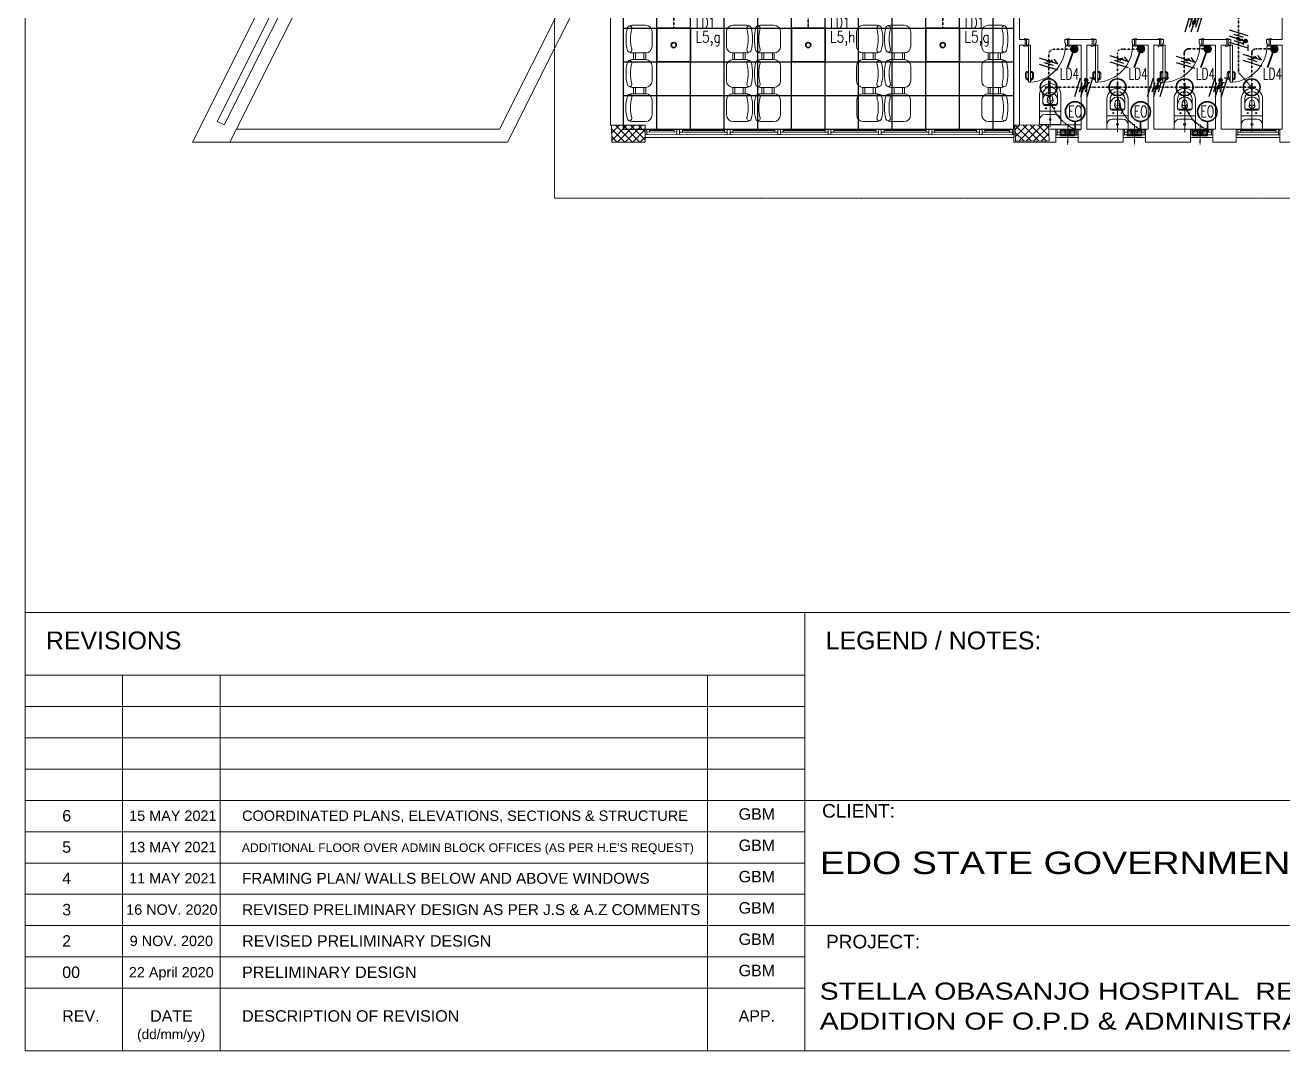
# Model space of a CAD drawing. Extents: x -12260 to 184725, y -29287 to 19916.
# Drawn here: x -12260 to 10187, y -29287 to -10971 of the extents above; entities that cross this region are included whole.
import ezdxf
from ezdxf.enums import TextEntityAlignment as Align

# ---------------------------------------------------------------- set-up
doc = ezdxf.new("R2010")
doc.units = 0
doc.header["$LTSCALE"] = 0.25
for name, pattern in [('01-First Floor-FUR$0$HIDDEN', [9.525, 6.35, -3.175]), ('DASHDOT', [25.4, 12.7, -6.35, 0, -6.35]), ('DASHED2', [9.525, 6.35, -3.175])]:
    doc.linetypes.add(name, pattern=pattern)
for name, color, linetype, lineweight in [('01-First Floor-FUR$0$Aluminum', 251, 'Continuous', 5), ('01-First Floor-FUR$0$C-HYDR-CTCH', 251, 'Continuous', 5), ('01-First Floor-FUR$0$Frame', 252, 'Continuous', 9), ('01-First Floor-FUR$0$Hatch', 252, 'Continuous', 5), ('01-First Floor-FUR$0$LOADING', 253, 'Continuous', 5), ('01-First Floor-FUR$0$Proj', 251, 'Continuous', 5), ('01-First Floor-FUR$0$SANIT', 250, 'Continuous', 5), ('01-First Floor-FUR$0$Walls', 251, 'Continuous', 5), ('01-First Floor-FUR$0$Wooden Joinery', 251, 'Continuous', 5), ('E-LITE-CIRC', 6, 'Continuous', 25), ('E-LITE-CIRC-NUMB', 6, 'Continuous', 25), ('E-LITE-CLNG', 150, 'Continuous', 35), ('E-LITE-CLNG @ 100', 150, 'Continuous', 35), ('E-LITE-CLNG-CNDT', 6, 'DASHDOT', 35), ('E-LITE-CTRL', 6, 'Continuous', 25), ('E-LITE-IDEN', 6, 'Continuous', 25), ('E-LITE-SWCH @ 100', 3, 'Continuous', 35), ('E-POWR-CIRC-NUMB', 6, 'Continuous', 25), ('E-POWR-WALL @ 100', 4, 'Continuous', 35), ('E-POWR-WIRE', 6, 'Continuous', 25), ('E-POWR-WIRE @ 100', 6, 'Continuous', 25), ('E-POWR-WIRE @ 20', 6, 'Continuous', 25), ('E-POWR-WIRE @ 50', 6, 'Continuous', 25)]:
    doc.layers.add(name, color=color, linetype=linetype, lineweight=lineweight)
for name, color, linetype in [('01-First Floor-FUR$0$FALSE CEILING', 251, 'Continuous'), ('01-First Floor-FUR$0$X-WHITE glass', 255, 'Continuous'), ('E-POWR-IDEN', 101, 'Continuous'), ('MC-EX-EQPM', 2, 'Continuous')]:
    doc.layers.add(name, color=color, linetype=linetype)
doc.styles.add('01-First Floor-FUR$0$MARI3', font='arial.ttf', dxfattribs={"width": 1.2})
doc.styles.add('01-First Floor-FUR$0$TTLB-A0-JeddahDP$0$Standard', font='txt_____.ttf')
doc.styles.add('01-First Floor-FUR$0$TTLB-A0-JeddahDP$0$swis721', font='swiss.ttf')
doc.styles.add('DC_SIMPLEX', font='SIMPLEX.shx', dxfattribs={"width": 0.7})

# ---------------------------------------------------------------- blocks, each defined once
blk = doc.blocks.new('DC_LT-CL-Point')
for p, q in [((0.71, 0), (-0.71, 0)), ((0, -0.71), (0, 0.71))]:
    blk.add_line(p, q)
blk.add_circle((0, 0), 1.5)
at = {"layer": 'E-LITE-CIRC-NUMB', "style": 'DC_SIMPLEX', "width": 0.7, "flags": 8}
blk.add_attdef('CIRCUIT', text='', height=2, rotation=360, dxfattribs=at).set_placement((-3.36, 1.5), align=Align.RIGHT)
at = {"layer": 'E-LITE-CTRL', "style": 'DC_SIMPLEX', "width": 0.7, "flags": 8}
blk.add_attdef('CONTROL', (3.36, -3.5), '', height=2, rotation=360, dxfattribs=at)
at = {"layer": 'E-LITE-IDEN', "style": 'DC_SIMPLEX', "width": 0.7, "flags": 8}
blk.add_attdef('TYPE', (3.36, 1.5), '', height=2, rotation=360, dxfattribs=at)
blk = doc.blocks.new('*U36')
blk.add_hatch(color=256).paths.add_polyline_path([(-0.08, -0.88, 1), (0.88, -0.08, 1)])
blk.add_line((0.4, -0.48), (1.61, -3.8))
blk.add_circle((0.4, -0.48), 0.625)
at = {"layer": 'E-LITE-CTRL', "style": 'DC_SIMPLEX', "width": 0.7, "flags": 8}
blk.add_attdef('CONTROL', (-26.63, -10.12), '', height=2, rotation=360, dxfattribs=at)
at = {"layer": 'E-LITE-IDEN', "style": 'DC_SIMPLEX', "width": 0.7, "flags": 8}
blk.add_attdef('TYPE', text='', height=2, rotation=360, dxfattribs=at).set_placement((-31.99, -10.12), align=Align.RIGHT)
blk = doc.blocks.new('*U24')
blk.add_lwpolyline([(-300, 300), (-300, -300), (300, -300), (300, 300)], close=True)
blk.add_circle((0, 0), 45)
at = {"layer": 'E-LITE-CIRC-NUMB', "style": 'DC_SIMPLEX', "width": 0.7, "flags": 8}
blk.add_attdef('CIRCUIT', text='', height=200, rotation=0, dxfattribs=at).set_placement((-474, 300), align=Align.RIGHT)
at = {"layer": 'E-LITE-CTRL', "style": 'DC_SIMPLEX', "width": 0.7, "flags": 8}
blk.add_attdef('CONTROL', (1119, -935), '', height=200, rotation=360, dxfattribs=at)
at = {"layer": 'E-LITE-IDEN', "style": 'DC_SIMPLEX', "width": 0.7, "flags": 8}
blk.add_attdef('TYPE', (460, 458), '', height=200, rotation=360, dxfattribs=at)
blk = doc.blocks.new('*U43')
for p, q in [((-1.66, 1.62), (1.66, 0.59)), ((-1.66, 0.52), (1.66, -0.52)), ((-1.66, -0.59), (1.66, -1.62)), ((1.66, -1.08), (1.66, -2.16))]:
    blk.add_line(p, q)
at = {"const_width": 0.414}
blk.add_lwpolyline([(1.28, -0.19, 1), (1.28, -0.6, 1)], format="xyb", close=True, dxfattribs=at)
blk = doc.blocks.new('*U777')
at = {"layer": 'E-POWR-WIRE @ 100', "xscale": 100, "yscale": 100, "zscale": 100}
blk.add_blockref('*U43', (9394, -11215), dxfattribs=at)
at = {"layer": 'E-POWR-WIRE @ 20', "xscale": 20, "yscale": 20, "zscale": 20}
blk.add_blockref('*U43', (9394, -11215), dxfattribs=at)
at = {"layer": 'E-POWR-WIRE @ 50', "xscale": 50, "yscale": 50, "zscale": 50}
blk.add_blockref('*U43', (9394, -11215), dxfattribs=at)
blk = doc.blocks.new('*U44')
for p, q in [((-1.62, -1.66), (-0.59, 1.66)), ((-0.52, -1.66), (0.52, 1.66)), ((0.59, -1.66), (1.62, 1.66)), ((1.08, 1.66), (2.16, 1.66))]:
    blk.add_line(p, q)
at = {"const_width": 0.414}
blk.add_lwpolyline([(0.19, 1.28, 1), (0.6, 1.28, 1)], format="xyb", close=True, dxfattribs=at)
blk = doc.blocks.new('*U794')
at = {"layer": 'E-POWR-WIRE @ 100', "xscale": 100, "yscale": 100, "zscale": 100}
blk.add_blockref('*U44', (9036, -12080), dxfattribs=at)
at = {"layer": 'E-POWR-WIRE @ 20', "xscale": 20, "yscale": 20, "zscale": 20}
blk.add_blockref('*U44', (9036, -12080), dxfattribs=at)
at = {"layer": 'E-POWR-WIRE @ 50', "xscale": 50, "yscale": 50, "zscale": 50}
blk.add_blockref('*U44', (9036, -12080), dxfattribs=at)
blk = doc.blocks.new('*U795')
at = {"layer": 'E-POWR-WIRE @ 100', "xscale": 100, "yscale": 100, "zscale": 100}
blk.add_blockref('*U44', (7936, -12080), dxfattribs=at)
at = {"layer": 'E-POWR-WIRE @ 20', "xscale": 20, "yscale": 20, "zscale": 20}
blk.add_blockref('*U44', (7936, -12080), dxfattribs=at)
at = {"layer": 'E-POWR-WIRE @ 50', "xscale": 50, "yscale": 50, "zscale": 50}
blk.add_blockref('*U44', (7936, -12080), dxfattribs=at)
blk = doc.blocks.new('*U796')
at = {"layer": 'E-POWR-WIRE @ 100', "xscale": 100, "yscale": 100, "zscale": 100}
blk.add_blockref('*U44', (6636, -12080), dxfattribs=at)
at = {"layer": 'E-POWR-WIRE @ 20', "xscale": 20, "yscale": 20, "zscale": 20}
blk.add_blockref('*U44', (6636, -12080), dxfattribs=at)
at = {"layer": 'E-POWR-WIRE @ 50', "xscale": 50, "yscale": 50, "zscale": 50}
blk.add_blockref('*U44', (6636, -12080), dxfattribs=at)
blk = doc.blocks.new('*U45')
for p, q in [((-1.66, 0.52), (1.66, -0.52)), ((1.66, -0.52), (1, 0.29)), ((-1.66, -0.59), (1.66, -1.62))]:
    blk.add_line(p, q)
blk = doc.blocks.new('*U805')
at = {"layer": 'E-POWR-WIRE @ 100', "xscale": 100, "yscale": 100, "zscale": 100}
blk.add_blockref('*U45', (6004, -11607), dxfattribs=at)
at = {"layer": 'E-POWR-WIRE @ 20', "xscale": 20, "yscale": 20, "zscale": 20}
blk.add_blockref('*U45', (6004, -11607), dxfattribs=at)
at = {"layer": 'E-POWR-WIRE @ 50', "xscale": 50, "yscale": 50, "zscale": 50}
blk.add_blockref('*U45', (6004, -11607), dxfattribs=at)
blk = doc.blocks.new('*U806')
at = {"layer": 'E-POWR-WIRE @ 100', "xscale": 100, "yscale": 100, "zscale": 100}
blk.add_blockref('*U45', (7263, -11566), dxfattribs=at)
at = {"layer": 'E-POWR-WIRE @ 20', "xscale": 20, "yscale": 20, "zscale": 20}
blk.add_blockref('*U45', (7263, -11566), dxfattribs=at)
at = {"layer": 'E-POWR-WIRE @ 50', "xscale": 50, "yscale": 50, "zscale": 50}
blk.add_blockref('*U45', (7263, -11566), dxfattribs=at)
blk = doc.blocks.new('*U807')
at = {"layer": 'E-POWR-WIRE @ 100', "xscale": 100, "yscale": 100, "zscale": 100}
blk.add_blockref('*U45', (8451, -11577), dxfattribs=at)
at = {"layer": 'E-POWR-WIRE @ 20', "xscale": 20, "yscale": 20, "zscale": 20}
blk.add_blockref('*U45', (8451, -11577), dxfattribs=at)
at = {"layer": 'E-POWR-WIRE @ 50', "xscale": 50, "yscale": 50, "zscale": 50}
blk.add_blockref('*U45', (8451, -11577), dxfattribs=at)
blk = doc.blocks.new('*U808')
at = {"layer": 'E-POWR-WIRE @ 100', "xscale": 100, "yscale": 100, "zscale": 100}
blk.add_blockref('*U45', (9641, -11539), dxfattribs=at)
at = {"layer": 'E-POWR-WIRE @ 20', "xscale": 20, "yscale": 20, "zscale": 20}
blk.add_blockref('*U45', (9641, -11539), dxfattribs=at)
at = {"layer": 'E-POWR-WIRE @ 50', "xscale": 50, "yscale": 50, "zscale": 50}
blk.add_blockref('*U45', (9641, -11539), dxfattribs=at)
blk = doc.blocks.new('*U39')
for p, q in [((-1.62, -1.66), (-0.59, 1.66)), ((-0.59, 1.66), (-1.39, 1)), ((-0.52, -1.66), (0.52, 1.66)), ((0.59, -1.66), (1.62, 1.66)), ((1.08, 1.66), (2.16, 1.66))]:
    blk.add_line(p, q)
at = {"const_width": 0.414}
blk.add_lwpolyline([(0.19, 1.28, 1), (0.6, 1.28, 1)], format="xyb", close=True, dxfattribs=at)
blk = doc.blocks.new('*U841')
at = {"layer": 'E-POWR-WIRE @ 100', "xscale": 100, "yscale": 100, "zscale": 100}
blk.add_blockref('*U39', (8604, -10925), dxfattribs=at)
at = {"layer": 'E-POWR-WIRE @ 20', "xscale": 20, "yscale": 20, "zscale": 20}
blk.add_blockref('*U39', (8604, -10925), dxfattribs=at)
at = {"layer": 'E-POWR-WIRE @ 50', "xscale": 50, "yscale": 50, "zscale": 50}
blk.add_blockref('*U39', (8604, -10925), dxfattribs=at)
blk = doc.blocks.new('*U180')
at = {"layer": 'MC-EX-EQPM', "lineweight": 9}
blk.add_hatch(color=15, dxfattribs=at).paths.add_polyline_path([(16, 160), (-16, 160), (0, 255)], flags=0)
at = {"layer": 'MC-EX-EQPM', "color": 2, "linetype": 'DASHED2', "lineweight": 30, "ltscale": 2.5}
for p, q in [((-33, 52), (-33, -27)), ((-26, 52), (-26, -27)), ((-17, 52), (-17, -27)), ((-7, 52), (-7, -27)), ((7, 52), (7, -27)), ((17, 52), (17, -27)), ((26, 52), (26, -27)), ((33, 52), (33, -27))]:
    blk.add_line(p, q, dxfattribs=at)
at = {"layer": 'MC-EX-EQPM', "color": 15, "lineweight": 9}
blk.add_line((0, 184), (0, -133), dxfattribs=at)
at = {"layer": 'MC-EX-EQPM', "color": 5, "lineweight": 30, "ltscale": 2.5}
blk.add_lwpolyline([(-133, -40), (133, -40), (133, 65), (-133, 65)], close=True, dxfattribs=at)
at = {"layer": 'MC-EX-EQPM', "color": 1, "lineweight": 30, "ltscale": 2.5}
blk.add_lwpolyline([(-40, 52), (40, 52), (40, -27), (-40, -27)], close=True, dxfattribs=at)
at = {"layer": 'MC-EX-EQPM', "color": 2, "lineweight": 9}
for points, knots in [([(-40, 12), (-40, 14), (-40, 15), (-40, 17), (-41, 19), (-41, 21), (-42, 22), (-43, 24), (-44, 25), (-45, 27), (-46, 28), (-47, 30), (-49, 31), (-51, 33), (-52, 34), (-55, 36), (-57, 36), (-59, 38), (-61, 38), (-65, 40), (-68, 41), (-73, 42), (-76, 42), (-81, 43), (-84, 43), (-91, 43), (-94, 43), (-101, 42), (-105, 41), (-110, 39), (-112, 38), (-116, 36), (-118, 35), (-122, 33), (-123, 32), (-126, 30), (-127, 28), (-129, 26), (-130, 25), (-131, 22), (-131, 21), (-132, 18), (-133, 16), (-133, 14), (-133, 13), (-133, 12)], [0, 0, 0, 0, 0.083152, 0.083152, 0.166304, 0.166304, 0.249457, 0.249457, 0.332609, 0.332609, 0.415761, 0.415761, 0.545395, 0.545395, 0.675028, 0.675028, 0.804662, 0.804662, 0.934296, 0.934296, 1.152782, 1.152782, 1.371268, 1.371268, 1.589754, 1.589754, 1.860357, 1.860357, 2.130959, 2.130959, 2.317705, 2.317705, 2.504451, 2.504451, 2.641391, 2.641391, 2.778331, 2.778331, 2.881554, 2.881554, 2.984776, 2.984776, 3.087999, 3.087999, 3.141593, 3.141593, 3.141593, 3.141593]), ([(-133, 12), (-133, 12), (-133, 11), (-133, 9), (-132, 7), (-132, 4), (-131, 3), (-130, 0), (-129, -1), (-127, -3), (-126, -4), (-124, -6), (-123, -7), (-121, -8), (-120, -9), (-118, -11), (-116, -12), (-112, -14), (-110, -14), (-106, -16), (-104, -16), (-99, -17), (-97, -17), (-90, -18), (-85, -18), (-77, -18), (-74, -17), (-68, -16), (-65, -15), (-60, -13), (-58, -12), (-54, -10), (-52, -9), (-49, -7), (-48, -6), (-46, -3), (-45, -2), (-43, 1), (-42, 2), (-41, 5), (-41, 6), (-40, 9), (-40, 10), (-40, 12), (-40, 12), (-40, 12)], [3.141593, 3.141593, 3.141593, 3.141593, 3.191222, 3.191222, 3.294445, 3.294445, 3.397668, 3.397668, 3.500891, 3.500891, 3.604114, 3.604114, 3.707337, 3.707337, 3.810559, 3.810559, 3.981855, 3.981855, 4.15315, 4.15315, 4.324446, 4.324446, 4.495741, 4.495741, 4.865323, 4.865323, 5.117184, 5.117184, 5.369044, 5.369044, 5.542485, 5.542485, 5.715925, 5.715925, 5.843378, 5.843378, 5.97083, 5.97083, 6.069787, 6.069787, 6.168745, 6.168745, 6.267702, 6.267702, 6.283185, 6.283185, 6.283185, 6.283185]), ([(40, 12), (40, 14), (40, 15), (40, 17), (41, 19), (41, 21), (42, 22), (43, 24), (44, 25), (45, 27), (46, 28), (47, 30), (49, 31), (51, 33), (52, 34), (55, 36), (57, 36), (59, 38), (61, 38), (65, 40), (68, 41), (73, 42), (76, 42), (81, 43), (84, 43), (91, 43), (94, 43), (101, 42), (105, 41), (110, 39), (112, 38), (116, 36), (118, 35), (122, 33), (123, 32), (126, 30), (127, 28), (129, 26), (130, 25), (131, 22), (131, 21), (132, 18), (133, 16), (133, 14), (133, 13), (133, 12)], [0, 0, 0, 0, 0.083152, 0.083152, 0.166304, 0.166304, 0.249457, 0.249457, 0.332609, 0.332609, 0.415761, 0.415761, 0.545395, 0.545395, 0.675028, 0.675028, 0.804662, 0.804662, 0.934296, 0.934296, 1.152782, 1.152782, 1.371268, 1.371268, 1.589754, 1.589754, 1.860357, 1.860357, 2.130959, 2.130959, 2.317705, 2.317705, 2.504451, 2.504451, 2.641391, 2.641391, 2.778331, 2.778331, 2.881554, 2.881554, 2.984776, 2.984776, 3.087999, 3.087999, 3.141593, 3.141593, 3.141593, 3.141593]), ([(133, 12), (133, 12), (133, 11), (133, 9), (132, 7), (132, 4), (131, 3), (130, 0), (129, -1), (127, -3), (126, -4), (124, -6), (123, -7), (121, -8), (120, -9), (118, -11), (116, -12), (112, -14), (110, -14), (106, -16), (104, -16), (99, -17), (97, -17), (90, -18), (85, -18), (77, -18), (74, -17), (68, -16), (65, -15), (60, -13), (58, -12), (54, -10), (52, -9), (49, -7), (48, -6), (46, -3), (45, -2), (43, 1), (42, 2), (41, 5), (41, 6), (40, 9), (40, 10), (40, 12), (40, 12), (40, 12)], [3.141593, 3.141593, 3.141593, 3.141593, 3.191222, 3.191222, 3.294445, 3.294445, 3.397668, 3.397668, 3.500891, 3.500891, 3.604114, 3.604114, 3.707337, 3.707337, 3.810559, 3.810559, 3.981855, 3.981855, 4.15315, 4.15315, 4.324446, 4.324446, 4.495741, 4.495741, 4.865323, 4.865323, 5.117184, 5.117184, 5.369044, 5.369044, 5.542485, 5.542485, 5.715925, 5.715925, 5.843378, 5.843378, 5.97083, 5.97083, 6.069787, 6.069787, 6.168745, 6.168745, 6.267702, 6.267702, 6.283185, 6.283185, 6.283185, 6.283185])]:
    blk.add_open_spline(points, degree=3, knots=knots, dxfattribs=at)
blk = doc.blocks.new('*U186')
for p, q in [((1, 0), (-1, 0)), ((0, 1.45), (0, 0))]:
    blk.add_line(p, q)
blk.add_circle((0, 3.2), 1.75)
at = {"layer": 'E-POWR-CIRC-NUMB', "style": 'DC_SIMPLEX', "width": 0.7, "flags": 8}
blk.add_attdef('CIRCUIT', (3.36, 5.67), '', height=2, rotation=360, dxfattribs=at)
at = {"layer": 'E-POWR-IDEN', "style": 'DC_SIMPLEX', "width": 0.7, "flags": 8}
blk.add_attdef('TYPE', text='', height=2, rotation=360, dxfattribs=at).set_placement((0, 3.2), align=Align.MIDDLE_CENTER)
blk = doc.blocks.new('01-First Floor-FUR$0$A$C72370EFE')
at = {"layer": '01-First Floor-FUR$0$Wooden Joinery'}
for p, q in [((-0.05, -0.07), (-0.05, -0.16)), ((-0.03, -0.07), (-0.03, -0.16)), ((-0.01, -0.04), (-0.02, -0.04)), ((-0.01, -0.06), (-0.02, -0.06)), ((-0.01, -0.17), (-0.02, -0.17)), ((-0.01, -0.19), (-0.02, -0.19)), ((-0.01, -0.03), (-0.01, -0.07)), ((0, -0.03), (-0.01, -0.03)), ((0, -0.07), (-0.01, -0.07)), ((-0.01, -0.17), (-0.01, -0.19)), ((0.04, -0.03), (0.05, -0.03)), ((0.04, -0.07), (0.05, -0.07)), ((0.05, -0.03), (0.05, -0.07)), ((0.05, -0.04), (0.06, -0.04)), ((0.05, -0.06), (0.06, -0.06)), ((0.05, -0.17), (0.06, -0.17)), ((0.05, -0.17), (0.05, -0.19)), ((0.05, -0.19), (0.06, -0.19)), ((0.07, -0.07), (0.07, -0.16)), ((0.09, -0.07), (0.09, -0.16))]:
    blk.add_line(p, q, dxfattribs=at)
for centre, radius, start, end in [((-0.02, -0.07), 0.03, 90, 180), ((-0.02, -0.16), 0.03, 180, 270), ((-0.02, -0.07), 0.01, 90, 180), ((-0.02, -0.16), 0.01, 180, 270), ((0.06, -0.07), 0.03, 0, 90), ((0.06, -0.07), 0.01, 0, 90), ((0.06, -0.16), 0.01, 270, 0), ((0.06, -0.16), 0.03, 270, 0)]:
    blk.add_arc(centre, radius, start, end, dxfattribs=at)
blk = doc.blocks.new('01-First Floor-FUR$0$A$C268A7CF0')
at = {"layer": '01-First Floor-FUR$0$Wooden Joinery'}
for points in [[(80, 759), (80, 769), (10, 779), (10, 759)], [(740, 759), (740, 769), (810, 779), (810, 759)], [(70, 659), (70, 649), (0, 639), (0, 659)], [(120, 659), (120, 0), (80, 0), (80, 659)], [(750, 659), (750, 649), (820, 639), (820, 659)]]:
    blk.add_lwpolyline(points, close=True, dxfattribs=at)
for points in [[(45, 659), (45, 759), (20, 759), (20, 659), (45, 659)], [(45, 659), (80, 659), (80, 699), (90, 699), (90, 759), (45, 759), (45, 659)], [(775, 659), (740, 659), (740, 699), (730, 699), (730, 759), (775, 759), (775, 659)], [(775, 659), (775, 759), (800, 759), (800, 659), (775, 659)]]:
    blk.add_lwpolyline(points, dxfattribs=at)
blk.add_arc((80, 659), 660, 273.4748, 0, dxfattribs=at)
at = {"layer": '01-First Floor-FUR$0$Wooden Joinery', "xscale": 999.9999999998854, "yscale": 999.9999999998854, "zscale": 999.9999999998854, "rotation": 180}
blk.add_blockref('01-First Floor-FUR$0$A$C72370EFE', (120, 0), dxfattribs=at)
blk = doc.blocks.new('01-First Floor-FUR$0$WC manta')
at = {"layer": '01-First Floor-FUR$0$SANIT'}
for p, q in [((-0.18, 0), (0.65, 0)), ((-0.13, 0.18), (-0.13, -0.18)), ((-0.12, 0.19), (0.41, 0.19)), ((0.05, 0.09), (0.05, -0.09)), ((0.109, 0.18), (0.109, -0.18)), ((0.209, 0.1), (0.209, -0.1)), ((0.229, 0.1), (0.229, -0.1)), ((0.239, 0.13), (0.41, 0.13)), ((0.296, 0.051), (0.358, 0.039)), ((-0.12, -0.19), (0.41, -0.19)), ((0.239, -0.13), (0.41, -0.13)), ((0.296, -0.051), (0.358, -0.039))]:
    blk.add_line(p, q, dxfattribs=at)
for centre, radius in [((-0.04, 0), 0.02), ((0.159, 0.075), 0.01), ((0.159, -0.075), 0.01)]:
    blk.add_circle(centre, radius, dxfattribs=at)
for centre, radius, start, end in [((-0.12, 0.18), 0.01, 90, 180), ((-0.05, 0.09), 0.1, 0, 90), ((0.119, 0.18), 0.01, 90, 180), ((0.239, 0.1), 0.03, 90, 180), ((0.259, 0.1), 0.03, 90, 180), ((0.303, 0), 0.0588, 141.525, 218.475), ((0.288, 0.012), 0.04, 79.4289, 141.525), ((0.345, 0), 0.0588, 166.4176, 193.5824), ((0.327, 0.004), 0.04, 79.4289, 166.4176), ((0.315, 0), 0.13, 270, 90), ((0.351, 0), 0.04, 280.5711, 79.4289), ((0.41, 0), 0.19, 270, 90), ((0.41, 0), 0.13, 270, 90), ((-0.12, -0.18), 0.01, 180, 270), ((-0.05, -0.09), 0.1, 270, 0), ((0.119, -0.18), 0.01, 180, 270), ((0.239, -0.1), 0.03, 180, 270), ((0.259, -0.1), 0.03, 180, 270), ((0.288, -0.012), 0.04, 218.475, 280.5711), ((0.327, -0.004), 0.04, 193.5824, 280.5711)]:
    blk.add_arc(centre, radius, start, end, dxfattribs=at)
blk = doc.blocks.new('01-First Floor-FUR$0$3 s')
at = {"layer": '01-First Floor-FUR$0$LOADING', "ltscale": 20}
for p, q in [((-699751, -400643), (-699535, -400643)), ((-699751, -400643), (-699513, -400643)), ((-699396, -401023), (-699396, -400760)), ((-699751, -401140), (-699513, -401140)), ((-699751, -401258), (-699513, -401258)), ((-699728, -401140), (-699728, -401258)), ((-699692, -401140), (-699692, -401258)), ((-699542, -401140), (-699542, -401258)), ((-699508, -401140), (-699508, -401258)), ((-699396, -401375), (-699396, -401637)), ((-699751, -401754), (-699513, -401754)), ((-699751, -401754), (-699535, -401754)), ((-699730, -401754), (-699730, -401867)), ((-699693, -401754), (-699693, -401867)), ((-699544, -401754), (-699544, -401867)), ((-699509, -401754), (-699509, -401867)), ((-699753, -401867), (-699536, -401867)), ((-699753, -401867), (-699514, -401867)), ((-699397, -402247), (-699397, -401984)), ((-699753, -402364), (-699514, -402364))]:
    blk.add_line(p, q, dxfattribs=at)
for centre, radius, start, end in [((-699798, -400697), 40.5, 344.361, 164.361), ((-699746, -400760), 117, 90, 118.9699), ((-699513, -400760), 117, 0, 90), ((-699175, -400872), 687, 164.361, 181.6247), ((-699175, -400911), 687, 178.3753, 195.639), ((-699175, -400872), 606, 164.361, 181.8419), ((-699175, -400911), 606, 178.1581, 195.639), ((-699798, -401085), 40.5, 195.639, 15.639), ((-699513, -401023), 117, 270, 0), ((-699175, -401486), 687, 164.361, 181.6247), ((-699798, -401312), 40.5, 344.361, 164.361), ((-699746, -401023), 117, 241.0301, 270), ((-699746, -401375), 117, 90, 118.9699), ((-699175, -401486), 606, 164.361, 181.8419), ((-699513, -401375), 117, 0, 90), ((-699175, -401525), 687, 178.3753, 195.639), ((-699175, -401525), 606, 178.1581, 195.639), ((-699798, -401700), 40.5, 195.639, 15.639), ((-699746, -401637), 117, 241.0301, 270), ((-699513, -401637), 117, 270, 0), ((-699176, -402096), 687, 164.361, 181.6247), ((-699799, -401922), 40.5, 344.361, 164.361), ((-699747, -401984), 117, 90, 118.9699), ((-699176, -402096), 606, 164.361, 181.8419), ((-699514, -401984), 117, 0, 90), ((-699176, -402135), 687, 178.3753, 195.639), ((-699176, -402135), 606, 178.1581, 195.639), ((-699799, -402309), 40.5, 195.639, 15.639), ((-699747, -402247), 117, 241.0301, 270), ((-699514, -402247), 117, 270, 0)]:
    blk.add_arc(centre, radius, start, end, dxfattribs=at)
blk = doc.blocks.new('01-First Floor-FUR')
at = {"layer": '01-First Floor-FUR$0$Hatch'}
h = blk.add_hatch(dxfattribs=at)
h.set_pattern_fill('ANSI37', color=256, scale=30)
h.set_pattern_definition([(45, (-1823.345, -13062.25), (-67.35192, 67.35192), []), (135, (-1823.345, -13062.25), (-67.35192, -67.35192), [])])
h.paths.add_polyline_path([(49129, 8856), (48525, 8847), (48529, 8559), (49133, 8567)])
h.paths.add_polyline_path([(41969, 8848), (41385, 8842), (41365, 8551), (41949, 8556)])
h.paths.add_polyline_path([(27592, 8841), (26993, 8836), (26987, 8543), (27586, 8547)])
h.paths.add_polyline_path([(34777, 8843), (34176, 8835), (34167, 8550), (34769, 8557)])
h.paths.add_polyline_path([(20372, 8850), (19766, 8828), (19780, 8535), (20387, 8557)])
h.paths.add_polyline_path([(13636, 8839), (12414, 8863), (12407, 8567), (13629, 8543)])
h.paths.add_polyline_path([(13650, 1639), (12435, 1624), (12421, 1331), (13636, 1347)])
h.paths.add_polyline_path([(13624, -5554), (12421, -5570), (12415, -5863), (13618, -5847)])
h.paths.add_polyline_path([(13642, -12753), (12446, -12764), (12448, -13058), (13645, -13047)])
h.paths.add_polyline_path([(6007, -12750), (5404, -12754), (5414, -13040), (6018, -13036)])
h.paths.add_polyline_path([(5992, -5552), (5395, -5551), (5395, -5852), (5992, -5854)])
h.paths.add_polyline_path([(6002, 1637), (5382, 1638), (5372, 1335), (5991, 1334)])
h.paths.add_polyline_path([(5978, 8816), (5378, 8831), (5374, 8541), (5975, 8527)])
h.paths.add_polyline_path([(-1221, 8815), (-1823, 8837), (-1821, 8549), (-1219, 8526)])
h.paths.add_polyline_path([(-1213, -5564), (-1815, -5571), (-1812, -5862), (-1210, -5855)])
h.paths.add_polyline_path([(-1195, -12758), (-1794, -12759), (-1789, -13060), (-1191, -13059)])
h.paths.add_polyline_path([(20391, -12745), (19786, -12758), (19791, -13059), (20397, -13046)])
h.paths.add_polyline_path([(20385, -5553), (19790, -5570), (19792, -5867), (20387, -5849)])
h.paths.add_polyline_path([(20376, 1655), (19777, 1648), (19781, 1348), (20380, 1355)])
h.paths.add_polyline_path([(27576, 1640), (26974, 1645), (26979, 1353), (27581, 1348)])
h.paths.add_polyline_path([(27580, -5542), (26976, -5560), (26990, -5860), (27590, -5839)])
h.paths.add_polyline_path([(27596, -12758), (26992, -12752), (26990, -13038), (27594, -13044)])
h.paths.add_polyline_path([(34795, -12748), (34197, -12763), (34206, -13062), (34804, -13048)])
h.paths.add_polyline_path([(34787, -5560), (34186, -5558), (34187, -5855), (34789, -5857)])
h.paths.add_polyline_path([(34751, 1644), (34170, 1649), (34190, 1359), (34771, 1354)])
h.paths.add_polyline_path([(41954, 1643), (41357, 1657), (41359, 1365), (41956, 1352)])
h.paths.add_polyline_path([(41955, -5555), (41387, -5563), (41389, -5857), (41957, -5849)])
h.paths.add_polyline_path([(41992, -12752), (41387, -12755), (41388, -13059), (41994, -13057)])
h.paths.add_polyline_path([(49167, -12753), (48579, -12737), (48565, -13044), (49153, -13060)])
h.paths.add_polyline_path([(49151, -5553), (48548, -5552), (48546, -5849), (49149, -5850)])
at = {"layer": '01-First Floor-FUR$0$Aluminum'}
for p, q in [((5386, -12830), (-1192, -12825, 0)), ((5386, -12930), (-1192, -12925, 0)), ((-1167, -12925, 0), (-1167, -12825, 0)), ((-629, -12880), (-1167, -12875, 0)), ((-1117, -12875, 0), (-1117, -12825, 0)), ((-679, -12855), (-1117, -12850, 0)), ((-679, -12880), (-679, -12830)), ((-629, -12930), (-629, -12830)), ((-579, -12930), (-579, -12830)), ((271, -12880), (-579, -12880)), ((-529, -12880), (-529, -12830)), ((221, -12855), (-529, -12855)), ((221, -12880), (221, -12830)), ((271, -12930), (271, -12830)), ((321, -12930), (321, -12830)), ((1171, -12880), (321, -12880)), ((371, -12880), (371, -12830)), ((1121, -12855), (371, -12855)), ((1121, -12880), (1121, -12830)), ((1171, -12930), (1171, -12830)), ((1221, -12930), (1221, -12830)), ((1221, -12880), (2071, -12880)), ((1271, -12880), (1271, -12830)), ((1271, -12855), (2021, -12855)), ((2021, -12880), (2021, -12830)), ((2071, -12930), (2071, -12830)), ((2121, -12930), (2121, -12830)), ((2971, -12880), (2121, -12880)), ((2171, -12880), (2171, -12830)), ((2921, -12855), (2171, -12855)), ((2921, -12880), (2921, -12830)), ((2971, -12930), (2971, -12830)), ((3021, -12930), (3021, -12830)), ((3871, -12880), (3021, -12880)), ((3071, -12880), (3071, -12830)), ((3821, -12855), (3071, -12855)), ((3821, -12880), (3821, -12830)), ((3871, -12930), (3871, -12830)), ((3921, -12930), (3921, -12830)), ((4771, -12880), (3921, -12880)), ((3971, -12880), (3971, -12830)), ((4721, -12855), (3971, -12855)), ((4721, -12880), (4721, -12830)), ((4771, -12930), (4771, -12830)), ((4821, -12930), (4821, -12830)), ((5361, -12880), (4821, -12880)), ((4871, -12880), (4871, -12830)), ((5311, -12855), (4871, -12855)), ((5311, -12880), (5311, -12830)), ((5361, -12930), (5361, -12830)), ((6536, -12830), (6136, -12830)), ((6536, -12930), (6136, -12930)), ((6161, -12930), (6161, -12830)), ((6511, -12880), (6161, -12880)), ((6211, -12880), (6211, -12830)), ((6211, -12855), (6461, -12855)), ((6461, -12880), (6461, -12830)), ((6511, -12930), (6511, -12830)), ((7736, -12830), (7336, -12830)), ((7736, -12930), (7336, -12930)), ((7361, -12930), (7361, -12830)), ((7711, -12880), (7361, -12880)), ((7411, -12880), (7411, -12830)), ((7411, -12855), (7661, -12855)), ((7661, -12880), (7661, -12830)), ((7711, -12930), (7711, -12830)), ((8936, -12830), (8536, -12830)), ((8936, -12930), (8536, -12930)), ((8561, -12930), (8561, -12830)), ((8911, -12880), (8561, -12880)), ((8611, -12880), (8611, -12830)), ((8611, -12855), (8861, -12855)), ((8861, -12880), (8861, -12830)), ((8911, -12930), (8911, -12830)), ((10136, -12930), (9356, -12930)), ((9381, -12930), (9381, -12830)), ((10111, -12880), (9381, -12880)), ((9431, -12880), (9431, -12830)), ((9431, -12855), (10061, -12855)), ((10136, -12830), (9736, -12830)), ((10136, -12830), (9736, -12830)), ((10136, -12930), (9736, -12930)), ((10136, -12930), (9736, -12930)), ((10111, -12880), (9761, -12880)), ((10111, -12880), (9761, -12880)), ((9811, -12855), (10061, -12855)), ((9811, -12855), (10061, -12855)), ((10061, -12880), (10061, -12830)), ((10061, -12880), (10061, -12830)), ((10061, -12880), (10061, -12830)), ((10111, -12930), (10111, -12830)), ((10111, -12930), (10111, -12830)), ((10111, -12930), (10111, -12830))]:
    blk.add_line(p, q, dxfattribs=at)
at = {"layer": '01-First Floor-FUR$0$C-HYDR-CTCH', "elevation": 0, "flags": 128}
for points in [[(-1794, -12759), (-1789, -13060), (-1191, -13059), (-1195, -12758), (-1794, -12759)], [(5414, -13040), (6018, -13036), (6007, -12750), (5404, -12754), (5414, -13040)]]:
    blk.add_lwpolyline(points, dxfattribs=at)
at = {"layer": '01-First Floor-FUR$0$FALSE CEILING', "linetype": 'Continuous'}
for p, q in [((-984, -12827), (-984, -2710)), ((-384, -12827), (-384, -2710)), ((216, -12827), (216, -2710)), ((816, -12827), (816, -2710)), ((1416, -12827), (1416, -2710)), ((2016, -12827), (2016, -2710)), ((2616, -12827), (2616, -2710)), ((3216, -12827), (3216, -2710)), ((3816, -12827), (3816, -2710)), ((4416, -12827), (4416, -2710)), ((5016, -12827), (5016, -2710)), ((-1584, -11027), (5386, -11027)), ((-1584, -11627), (5386, -11627)), ((-1584, -12227), (5386, -12227))]:
    blk.add_line(p, q, dxfattribs=at)
at = {"layer": '01-First Floor-FUR$0$FALSE CEILING'}
blk.add_lwpolyline([(5386, -2710), (-1584, -2710), (-1584, -12827), (5386, -12827)], close=True, dxfattribs=at)
at = {"layer": '01-First Floor-FUR$0$Frame'}
for p, q in [((-12260, 19916, 0), (-12260, -29287, 0)), ((57327, -21462, 0), (-12260, -21462, 0)), ((1658, -21462, 0), (1658, -29287, 0)), ((1658, -22580, 0), (-12260, -22580, 0)), ((-10520, -29287, 0), (-10520, -22580, 0)), ((-8780, -29287, 0), (-8780, -22580, 0)), ((-82, -29287, 0), (-82, -22580, 0)), ((1658, -23139, 0), (-12260, -23139, 0)), ((1658, -23698, 0), (-12260, -23698, 0)), ((1658, -24257, 0), (-12260, -24257, 0)), ((57327, -24815, 0), (-12260, -24815, 0)), ((1658, -25374, 0), (-12260, -25374, 0)), ((1658, -25933, 0), (-12260, -25933, 0)), ((1658, -26492, 0), (-12260, -26492, 0)), ((1658, -27051, 0), (-12260, -27051, 0)), ((15575, -27051, 0), (1658, -27051, 0)), ((1658, -27610, 0), (-12260, -27610, 0)), ((1658, -28169, 0), (-12260, -28169, 0)), ((-12260, -29287, 0), (57327, -29287, 0))]:
    blk.add_line(p, q, dxfattribs=at)
at = {"layer": '01-First Floor-FUR$0$Proj'}
blk.add_line((-1192, -12975, 0), (5386, -12980), dxfattribs=at)
at = {"layer": '01-First Floor-FUR$0$Proj', "linetype": '01-First Floor-FUR$0$HIDDEN'}
for p, q in [((6136, -12980), (6536, -12980)), ((7336, -12980), (7736, -12980)), ((8536, -12980), (8936, -12980))]:
    blk.add_line(p, q, dxfattribs=at)
at = {"layer": '01-First Floor-FUR$0$Proj', "linetype": '01-First Floor-FUR$0$HIDDEN', "ltscale": 0.7}
blk.add_line((9356, -12980), (10136, -12980), dxfattribs=at)
at = {"layer": '01-First Floor-FUR$0$Proj', "linetype": '01-First Floor-FUR$0$HIDDEN', "ltscale": 3}
blk.add_lwpolyline([(48606, 9840), (-2814, 9840), (-2814, -14060), (48606, -14060)], dxfattribs=at)
blk.add_lwpolyline([(48606, 9840), (-2814, 9840), (-2814, -14060), (48606, -14060)], dxfattribs=at)
at = {"layer": '01-First Floor-FUR$0$Proj'}
for points in [[(-1814, -9390), (-3649, -13060), (-8604, -13060)], [(-2071, -9390), (-3791, -12830), (-8489, -12830)]]:
    blk.add_lwpolyline(points, dxfattribs=at)
at = {"layer": '01-First Floor-FUR$0$Walls'}
for p, q in [((-1814, -12760), (-1814, -5860)), ((-1584, -12760), (-1584, -5860)), ((5386, -13060), (5386, -9110)), ((5486, -11230), (5486, -10080)), ((10176, -10080), (10176, -11230)), ((5586, -11230), (5486, -11230)), ((5486, -12754), (5486, -11330)), ((5586, -11330), (5486, -11330)), ((5586, -11230), (5586, -11330)), ((6366, -11230), (6366, -11330)), ((6786, -11230), (6366, -11230)), ((6586, -11330), (6366, -11330)), ((6586, -12830), (6586, -11330)), ((6786, -11330), (6686, -11330)), ((6686, -12830), (6686, -11330)), ((6786, -11230), (6786, -11330)), ((7986, -11230), (7566, -11230)), ((7566, -11230), (7566, -11330)), ((7786, -11330), (7566, -11330)), ((7786, -12830), (7786, -11330)), ((7886, -12830), (7886, -11330)), ((7986, -11330), (7886, -11330)), ((7986, -11230), (7986, -11330)), ((9186, -11230), (8766, -11230)), ((8766, -11230), (8766, -11330)), ((8986, -11330), (8766, -11330)), ((8986, -12830), (8986, -11330)), ((9086, -12830), (9086, -11330)), ((9186, -11330), (9086, -11330)), ((9186, -11230), (9186, -11330)), ((10176, -11230), (9966, -11230)), ((9966, -11230), (9966, -11330)), ((10176, -11330), (9966, -11330)), ((10176, -11330), (10176, -12830)), ((6007, -12750, 0), (6586, -12750)), ((6010, -12830), (6136, -12830)), ((6136, -13060), (6136, -12830)), ((6536, -12830), (6586, -12830)), ((6536, -13060), (6536, -12830)), ((6686, -12830), (7336, -12830)), ((7336, -13060), (7336, -12830)), ((7736, -13060), (7736, -12830)), ((7736, -12830), (7786, -12830)), ((7886, -12830), (8536, -12830)), ((8536, -13060), (8536, -12830)), ((8936, -12830), (8986, -12830)), ((8936, -13060), (8936, -12830)), ((9086, -12830), (9736, -12830)), ((9356, -13060), (9356, -12830)), ((10136, -12830), (10176, -12830)), ((10136, -13060), (10136, -12830)), ((10136, -13060), (10136, -12830)), ((10136, -13060), (10136, -12830)), ((5386, -13060), (6136, -13060)), ((6536, -13060), (7336, -13060)), ((7736, -13060), (8536, -13060)), ((8936, -13060), (9356, -13060)), ((10136, -13060, 0), (10868, -13060, 0))]:
    blk.add_line(p, q, dxfattribs=at)
for points in [[(-7226, -8963), (-9274, -13060), (-8604, -13060), (-6769, -9390), (-6769, -9160), (-6914, -9160)], [(-7061, -9460), (-8706, -12751), (-8832, -12689), (-7214, -9453)]]:
    blk.add_lwpolyline(points, dxfattribs=at)
at = {"layer": '01-First Floor-FUR$0$X-WHITE glass', "color": 30, "ltscale": 6, "true_color": 0xf26722}
blk.add_line((9356, -12830), (10136, -12830), dxfattribs=at)
at = {"layer": '01-First Floor-FUR$0$LOADING'}
for p in [(698326, 389672, 0), (700618, 389672, 0), (702941, 389672, 0)]:
    blk.add_blockref('01-First Floor-FUR$0$3 s', p, dxfattribs=at)
at = {"layer": '01-First Floor-FUR$0$LOADING', "xscale": -1}
for p in [(-699139, 389672, 0), (-696816, 389672, 0), (-694583, 389672, 0)]:
    blk.add_blockref('01-First Floor-FUR$0$3 s', p, dxfattribs=at)
at = {"layer": '01-First Floor-FUR$0$SANIT', "xscale": -999.9999999999995, "yscale": 999.9999999999995, "zscale": 999.9999999999995, "rotation": 270}
for p in [(6034, -12615), (7236, -12700), (8436, -12700), (9636, -12700)]:
    blk.add_blockref('01-First Floor-FUR$0$WC manta', p, dxfattribs=at)
at = {"layer": '01-First Floor-FUR$0$Wooden Joinery'}
for p in [(5566, -11989), (6766, -11989), (7966, -11989), (9166, -11989)]:
    blk.add_blockref('01-First Floor-FUR$0$A$C268A7CF0', p, dxfattribs=at)
at = {"layer": '01-First Floor-FUR$0$Frame', "style": '01-First Floor-FUR$0$MARI3', "width": 1.2}
for s, height, p in [('EDO STATE GOVERNMENT', 400.79, (1922, -26130, 0)), ('STELLA OBASANJO HOSPITAL  REFURBISHMENT &', 304.6, (1920, -28373, 0)), ('ADDITION OF O.P.D & ADMINISTRATIVE BLOCK', 304.6, (1920, -28908, 0))]:
    blk.add_text(s, height=height, dxfattribs=at).set_placement(p)
at = {"layer": '01-First Floor-FUR$0$Frame', "attachment_point": 1}
for s, insert, char_height, width, style in [('{\\fArial|b0|i0|c0|p34;REVISIONS}', (-11889, -21799, 0), 317.96, 7631.12, '01-First Floor-FUR$0$TTLB-A0-JeddahDP$0$Standard'), ('{\\fArial|b0|i0|c0|p34;LEGEND / NOTES:}', (2028, -21799, 0), 317.96, 7631.12, '01-First Floor-FUR$0$TTLB-A0-JeddahDP$0$Standard'), ('CLIENT:', (1963, -24879, 0), 243, 5832.34, '01-First Floor-FUR$0$TTLB-A0-JeddahDP$0$swis721'), ('{\\fArial|b0|i0|c0|p34;6}', (-11598, -24986, 0), 204.62, 2694.81, '01-First Floor-FUR$0$TTLB-A0-JeddahDP$0$Standard'), ('\\pi470.80305;{\\fArial|b0|i0|c0|p34;15 MAY 2021}', (-10874, -24996, 0), 184.16, 2425.33, '01-First Floor-FUR$0$TTLB-A0-JeddahDP$0$Standard'), ('{\\fArial|b0|i0|c0|p34;COORDINATED PLANS, ELEVATIONS, SECTIONS & STRUCTURE}', (-8388, -24996, 0), 184.67, 8720.49, '01-First Floor-FUR$0$TTLB-A0-JeddahDP$0$Standard'), ('{\\fArial|b0|i0|c0|p34;GBM}', (474, -24955, 0), 204.62, 2694.81, '01-First Floor-FUR$0$TTLB-A0-JeddahDP$0$Standard'), ('{\\fArial|b0|i0|c0|p34;5}', (-11598, -25545, 0), 204.62, 2694.81, '01-First Floor-FUR$0$TTLB-A0-JeddahDP$0$Standard'), ('\\pi470.80305;{\\fArial|b0|i0|c0|p34;13 MAY 2021}', (-10874, -25555, 0), 184.16, 2425.33, '01-First Floor-FUR$0$TTLB-A0-JeddahDP$0$Standard'), ("{\\fArial|b0|i0|c0|p34;ADDITIONAL FLOOR OVER ADMIN BLOCK OFFICES (AS PER H.E'S REQUEST)}", (-8393, -25581, 0), 155.51, 8295.02, '01-First Floor-FUR$0$TTLB-A0-JeddahDP$0$Standard'), ('{\\fArial|b0|i0|c0|p34;GBM}', (474, -25514, 0), 204.62, 2694.81, '01-First Floor-FUR$0$TTLB-A0-JeddahDP$0$Standard'), ('{\\fArial|b0|i0|c0|p34;4}', (-11598, -26104, 0), 204.62, 2694.81, '01-First Floor-FUR$0$TTLB-A0-JeddahDP$0$Standard'), ('\\pi470.80305;{\\fArial|b0|i0|c0|p34;11 MAY 2021}', (-10874, -26114, 0), 184.16, 2425.33, '01-First Floor-FUR$0$TTLB-A0-JeddahDP$0$Standard'), ('{\\fArial|b0|i0|c0|p34;FRAMING PLAN/ WALLS BELOW AND ABOVE WINDOWS}', (-8387, -26109, 0), 194.39, 9179.46, '01-First Floor-FUR$0$TTLB-A0-JeddahDP$0$Standard'), ('{\\fArial|b0|i0|c0|p34;GBM}', (474, -26073, 0), 204.62, 2694.81, '01-First Floor-FUR$0$TTLB-A0-JeddahDP$0$Standard'), ('{\\fArial|b0|i0|c0|p34;3}', (-11598, -26663, 0), 204.62, 2694.81, '01-First Floor-FUR$0$TTLB-A0-JeddahDP$0$Standard'), ('\\pi417.6022;{\\fArial|b0|i0|c0|p34;16 NOV. 2020}', (-10874, -26673, 0), 184.16, 2425.33, '01-First Floor-FUR$0$TTLB-A0-JeddahDP$0$Standard'), ('{\\fArial|b0|i0|c0|p34;REVISED PRELIMINARY DESIGN AS PER J.S & A.Z COMMENTS}', (-8387, -26668, 0), 194.39, 9179.46, '01-First Floor-FUR$0$TTLB-A0-JeddahDP$0$Standard'), ('{\\fArial|b0|i0|c0|p34;GBM}', (474, -26632, 0), 204.62, 2694.81, '01-First Floor-FUR$0$TTLB-A0-JeddahDP$0$Standard'), ('{\\fArial|b0|i0|c0|p34;2}', (-11598, -27222, 0), 204.62, 2694.81, '01-First Floor-FUR$0$TTLB-A0-JeddahDP$0$Standard'), ('\\pi480.47593;{\\fArial|b0|i0|c0|p34;9 NOV. 2020}', (-10874, -27232, 0), 184.16, 2425.33, '01-First Floor-FUR$0$TTLB-A0-JeddahDP$0$Standard'), ('{\\fArial|b0|i0|c0|p34;REVISED PRELIMINARY DESIGN}', (-8387, -27222, 0), 204.62, 8492.98, '01-First Floor-FUR$0$TTLB-A0-JeddahDP$0$Standard'), ('{\\fArial|b0|i0|c0|p34;GBM}', (474, -27191, 0), 204.62, 2694.81, '01-First Floor-FUR$0$TTLB-A0-JeddahDP$0$Standard'), ('PROJECT:', (2034, -27215, 0), 243, 5832.34, '01-First Floor-FUR$0$TTLB-A0-JeddahDP$0$swis721'), ('{\\fArial|b0|i0|c0|p34;00}', (-11598, -27781, 0), 204.62, 2694.81, '01-First Floor-FUR$0$TTLB-A0-JeddahDP$0$Standard'), ('\\pi464.52196;{\\fArial|b0|i0|c0|p34;22 April 2020}', (-10874, -27791, 0), 184.16, 2425.33, '01-First Floor-FUR$0$TTLB-A0-JeddahDP$0$Standard'), ('{\\fArial|b0|i0|c0|p34;PRELIMINARY DESIGN}', (-8387, -27781, 0), 204.62, 8492.98, '01-First Floor-FUR$0$TTLB-A0-JeddahDP$0$Standard'), ('{\\fArial|b0|i0|c0|p34;GBM}', (474, -27750, 0), 204.62, 2694.81, '01-First Floor-FUR$0$TTLB-A0-JeddahDP$0$Standard'), ('{\\fArial|b0|i0|c0|p34;REV.}', (-11598, -28562, 0), 204.62, 2694.81, '01-First Floor-FUR$0$TTLB-A0-JeddahDP$0$Standard'), ('\\pi984.91435;{\\fArial|b0|i0|c0|p34;DATE\\P\\pi751.6974;\\H0.85x;(dd/mm/yy)}', (-11014, -28562, 0), 204.62, 2694.81, '01-First Floor-FUR$0$TTLB-A0-JeddahDP$0$Standard'), ('{\\fArial|b0|i0|c0|p34;DESCRIPTION OF REVISION}', (-8387, -28562, 0), 204.62, 4163.21, '01-First Floor-FUR$0$TTLB-A0-JeddahDP$0$Standard'), ('{\\fArial|b0|i0|c0|p34;APP.}', (474, -28562, 0), 204.62, 2694.81, '01-First Floor-FUR$0$TTLB-A0-JeddahDP$0$Standard')]:
    blk.add_mtext(s, dxfattribs=dict(at, insert=insert, char_height=char_height, width=width, style=style))

msp = doc.modelspace()

# ---------------------------------------------------------------- linework, layer by layer
at = {"layer": 'E-LITE-CLNG-CNDT', "elevation": 0}
for points in [[(-684, -9227), (-684, -11027)], [(1716, -11027), (1716, -9227)], [(4116, -9227), (4116, -11027)], [(6008, -12078), (9631, -12080)]]:
    msp.add_lwpolyline(points, dxfattribs=at)
at = {"layer": 'E-LITE-CLNG-CNDT'}
for points in [[(9394, -10655), (9394, -11776, 0.18359), (9420, -11842), (9631, -12080)], [(6008, -12078), (6008, -11497, -0.414214), (6108, -11397), (6440, -11397)], [(7236, -12083), (7236, -11472, -0.414214), (7311, -11397), (7640, -11397)], [(8428, -12081), (8428, -11470, -0.414214), (8503, -11395), (8832, -11395)], [(9631, -12081), (9631, -11470, -0.414214), (9706, -11395), (10035, -11395)]]:
    msp.add_lwpolyline(points, format="xyb", dxfattribs=at)
at = {"layer": 'E-LITE-CLNG-CNDT', "elevation": 0}
for points in [[(6480, -12834, -0.307378), (6008, -12078, -0.961849)], [(7649, -12834, -0.305563), (7236, -12083, 1798.516026)], [(8840, -12834, -0.376618), (8436, -12080, 602.214373)]]:
    msp.add_lwpolyline(points, format="xyb", dxfattribs=at)

# ---------------------------------------------------------------- block references
at = {"layer": 'E-LITE-CLNG'}
ref = msp.add_blockref('*U24', (-684, -11327, 0), dxfattribs=dict(at, xscale=-1))
ref.add_attrib('TYPE', 'LD1', (-291, -11023, 0), dxfattribs={"layer": 'E-LITE-IDEN', "height": 200, "rotation": 0, "style": 'DC_SIMPLEX', "width": 0.7, "flags": 8})
ref = msp.add_blockref('*U24', (1716, -11327, 0), dxfattribs=dict(at, xscale=-1))
ref.add_attrib('TYPE', 'LD1', (2109, -11023, 0), dxfattribs={"layer": 'E-LITE-IDEN', "height": 200, "rotation": 0, "style": 'DC_SIMPLEX', "width": 0.7, "flags": 8})
ref = msp.add_blockref('*U24', (4116, -11327, 0), dxfattribs=dict(at, xscale=-1))
ref.add_attrib('TYPE', 'LD1', (4509, -11023, 0), dxfattribs={"layer": 'E-LITE-IDEN', "height": 200, "rotation": 0, "style": 'DC_SIMPLEX', "width": 0.7, "flags": 8})
at = {"layer": 'E-LITE-CLNG @ 100'}
ref = msp.add_blockref('DC_LT-CL-Point', (6008, -12078), dxfattribs=dict(at, xscale=-99.99999999999999, yscale=99.99999999999999, zscale=99.99999999999999))
ref.add_attrib('TYPE', 'LD4', (6205, -11939), dxfattribs={"layer": 'E-LITE-IDEN', "height": 200, "style": 'DC_SIMPLEX', "width": 0.7, "flags": 8})
ref = msp.add_blockref('DC_LT-CL-Point', (7236, -12080), dxfattribs=dict(at, xscale=-99.99999999999999, yscale=99.99999999999999, zscale=99.99999999999999))
ref.add_attrib('TYPE', 'LD4', (7432, -11941), dxfattribs={"layer": 'E-LITE-IDEN', "height": 200, "style": 'DC_SIMPLEX', "width": 0.7, "flags": 8})
ref = msp.add_blockref('DC_LT-CL-Point', (8436, -12080), dxfattribs=dict(at, xscale=-99.99999999999999, yscale=99.99999999999999, zscale=99.99999999999999))
ref.add_attrib('TYPE', 'LD4', (8632, -11941), dxfattribs={"layer": 'E-LITE-IDEN', "height": 200, "style": 'DC_SIMPLEX', "width": 0.7, "flags": 8})
ref = msp.add_blockref('DC_LT-CL-Point', (9631, -12080), dxfattribs=dict(at, xscale=-99.99999999999999, yscale=99.99999999999999, zscale=99.99999999999999))
ref.add_attrib('TYPE', 'LD4', (9827, -11941), dxfattribs={"layer": 'E-LITE-IDEN', "height": 200, "style": 'DC_SIMPLEX', "width": 0.7, "flags": 8})
at = {"layer": 'E-LITE-CLNG-CNDT'}
msp.add_blockref('01-First Floor-FUR', (0, 0), dxfattribs=at)
at = {"layer": 'E-LITE-SWCH @ 100', "xscale": -100, "yscale": 100, "zscale": 100}
for p in [(6505, -11347), (7697, -11347, 0), (8885, -11347, 0), (10075, -11347, 0)]:
    msp.add_blockref('*U36', p, dxfattribs=at)
at = {"layer": 'E-POWR-WALL @ 100', "xscale": 100, "yscale": 100, "zscale": 100}
for p in [(6480, -12834, 0), (7649, -12834, 0), (8840, -12834, 0)]:
    msp.add_blockref('*U186', p, dxfattribs=at).add_auto_attribs({'TYPE': 'EO'})
at = {"layer": 'E-POWR-WIRE'}
for name in ['*U841', '*U777', '*U805', '*U806', '*U807', '*U808', '*U796', '*U795', '*U794']:
    msp.add_blockref(name, (0, 0), dxfattribs=at)
at = {"layer": 'MC-EX-EQPM', "rotation": 180}
for p in [(6347, -12874, 0), (6347, -12874, 0), (6347, -12874, 0), (7540, -12874, 0), (7540, -12874, 0), (7540, -12874, 0), (8709, -12874, 0), (8709, -12874, 0), (8709, -12874, 0)]:
    msp.add_blockref('*U180', p, dxfattribs=at)

# ---------------------------------------------------------------- texts
at = {"layer": 'E-LITE-CIRC', "style": 'DC_SIMPLEX', "width": 0.8}
for s, p in [('L5,g', (-296, -11281, 0)), ('L5,h', (2104, -11281, 0)), ('L5,g', (4504, -11281, 0))]:
    msp.add_text(s, height=200, rotation=0, dxfattribs=at).set_placement(p)

doc.saveas('drawing.dxf')
